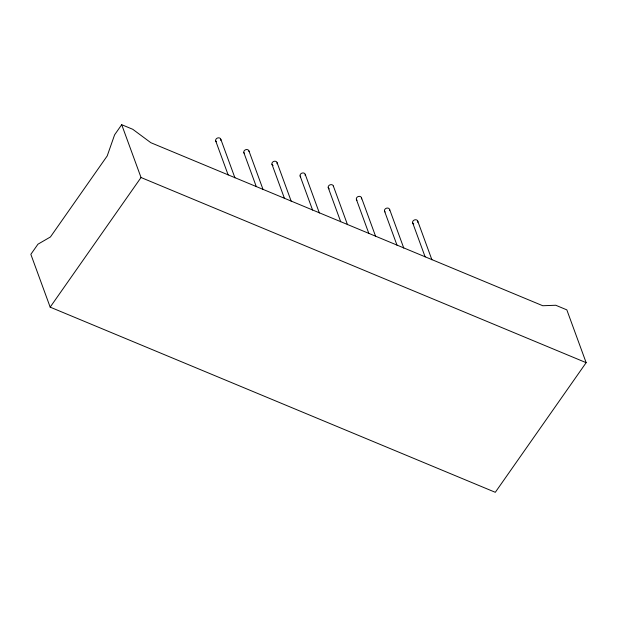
<?xml version="1.0" encoding="UTF-8"?>
<svg xmlns="http://www.w3.org/2000/svg" width="617" height="617" viewBox="0 0 617 617"><rect width="100%" height="100%" fill="white"/><g stroke="black" fill="none" stroke-linecap="round" stroke-linejoin="round"><path stroke-width="0.93" d="M121.703 124.696L114.608 134.822L107.204 155.939L50.424 236.967L37.946 244.201L30.85 254.327L50.178 307.143L495.297 492.304L586.15 362.673L566.822 309.857L555.747 305.253L542.775 305.739L150.833 142.697L132.778 129.3L121.703 124.696L141.031 177.511L586.15 362.673M50.178 307.143L141.031 177.511M417.778 221.187L431.915 259.811M412.642 222.752L425.128 256.88M389.643 209.479L403.78 248.103M384.499 211.045L396.993 245.173M361.5 197.779L375.637 236.404M356.364 199.337L368.85 233.473M333.365 186.072L347.502 224.696M328.221 187.63L340.715 221.765M305.23 174.364L319.359 212.988M300.086 175.93L312.58 210.058M277.087 162.664L291.224 201.281M271.95 164.222L284.437 198.358M248.952 150.957L263.081 189.581M243.808 152.515L256.302 186.65M220.809 139.249L234.946 177.873M215.672 140.815L228.159 174.943M356.988 200.278A2.692 2.159 -20.1 0 1 358.369 196.476A2.692 2.159 -20.1 0 1 361.439 198.921M385.124 211.978A2.692 2.159 -20.1 0 1 386.512 208.176A2.692 2.159 -20.1 0 1 389.582 210.628M413.791 223.994A2.692 2.159 -20.1 0 1 412.881 221.225A2.692 2.159 -20.1 0 1 416.22 219.814A2.692 2.159 -20.1 0 1 417.717 222.336M300.71 176.863A2.692 2.159 -20.1 0 1 302.091 173.061A2.692 2.159 -20.1 0 1 305.16 175.513M328.46 188.146A2.692 2.159 -20.1 0 1 330.234 184.768A2.692 2.159 -20.1 0 1 333.427 186.635M329.378 188.879A2.692 2.159 -20.1 0 1 328.853 188.571M216.297 141.748A2.692 2.159 -20.1 0 1 217.678 137.946A2.692 2.159 -20.1 0 1 220.747 140.398M244.432 153.456A2.692 2.159 -20.1 0 1 245.489 149.777A2.692 2.159 -20.1 0 1 249.006 151.52M273.1 165.464A2.692 2.159 -20.1 0 1 272.19 162.703A2.692 2.159 -20.1 0 1 275.529 161.284A2.692 2.159 -20.1 0 1 277.025 163.806"/></g></svg>
